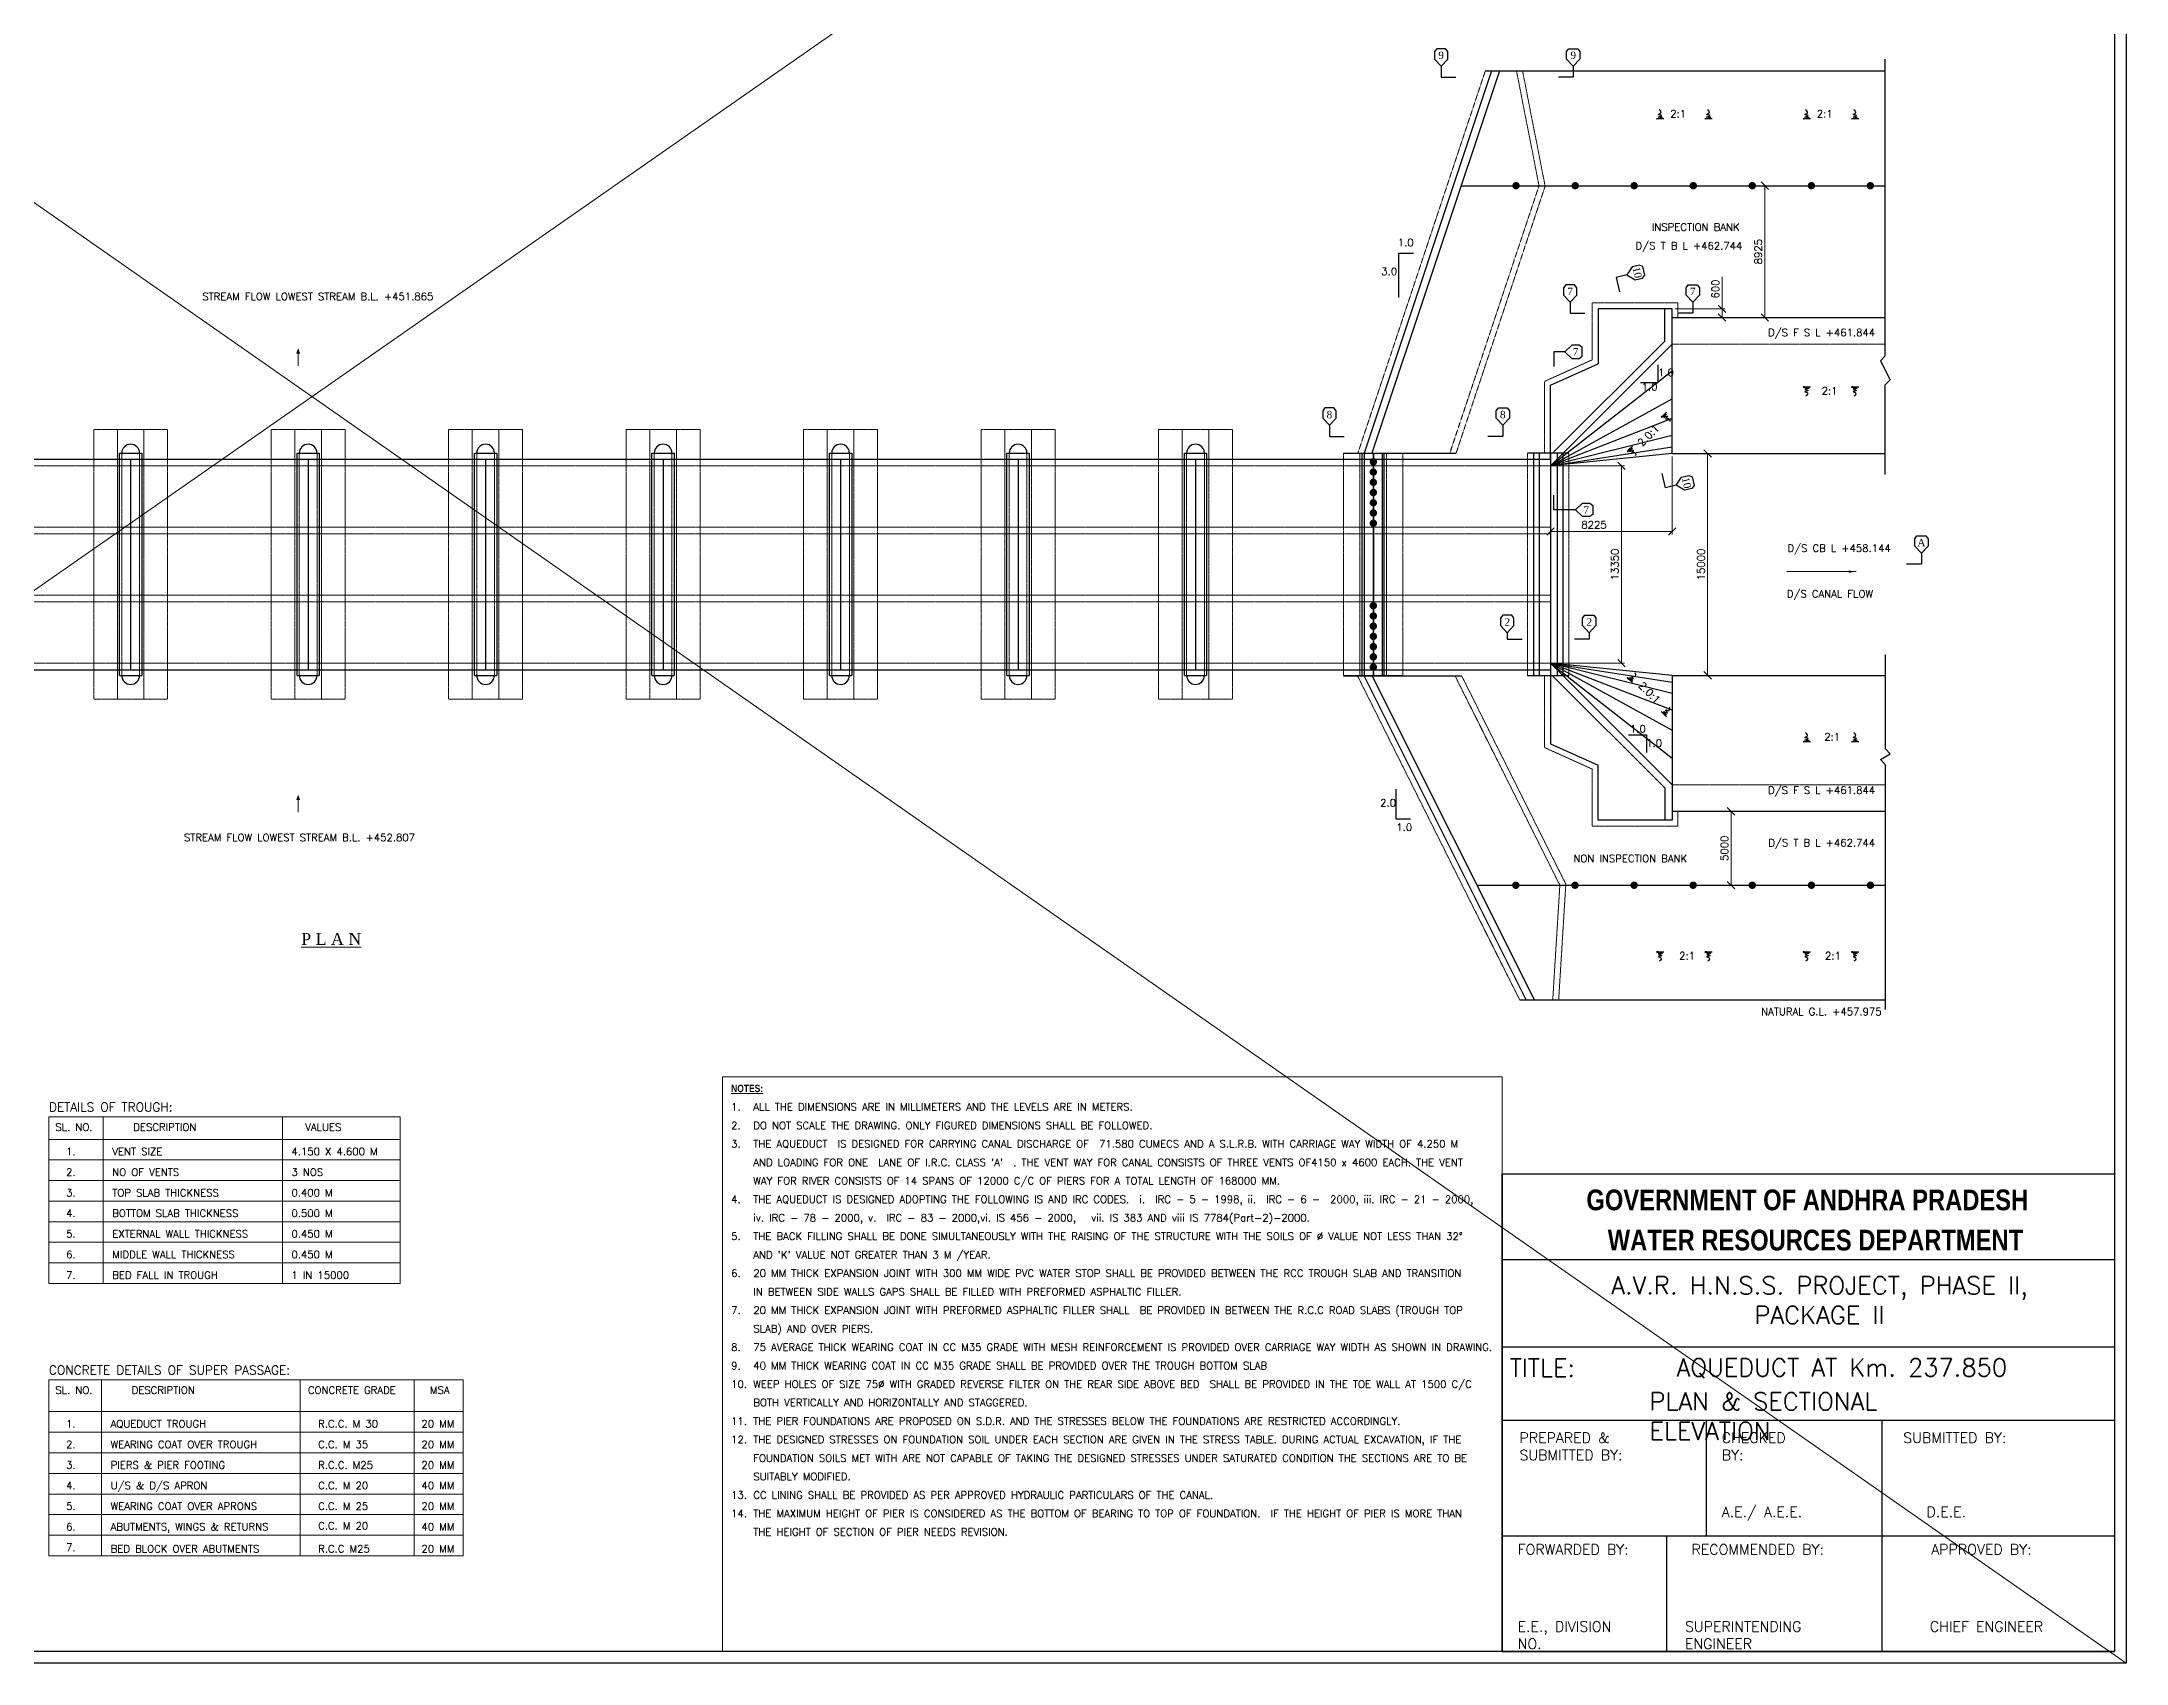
# Model space of a CAD drawing. Header units: millimetres. Extents: x -905235 to 365236, y -24492 to 346419.
# Drawn here: x -800636 to -659690, y 1087 to 110795 of the extents above; entities that cross this region are included whole.
import ezdxf
from ezdxf.enums import TextEntityAlignment as Align

# ---------------------------------------------------------------- set-up
doc = ezdxf.new("R2010")
doc.units = ezdxf.units.MM
doc.header["$LTSCALE"] = 9
doc.linetypes.add('HIDDEN', pattern=[0.375, 0.25, -0.125])
for name, color, linetype, lineweight in [('R_DASHED', 183, 'HIDDEN', 9), ('R_DIMENSION', 8, 'Continuous', 15), ('R_P.C.C', 94, 'Continuous', 15), ('R_TEXT G', 7, 'Continuous', 18), ('R_TEXT S', 6, 'Continuous', 18), ('SEC MARK', 1, 'Continuous', 25)]:
    doc.layers.add(name, color=color, linetype=linetype, lineweight=lineweight)
doc.styles.add('ROMANDS', font='romand.shx')
doc.styles.add('ROMANS', font='romans.shx')
doc.styles.add('TIMES NR', font='times.ttf')
doc.dimstyles.new('DIM-200', dxfattribs={"dimscale": 200, "dimtxt": 2.5, "dimasz": 2.5, "dimexe": 1, "dimexo": 1, "dimgap": 1, "dimtad": 1, "dimdec": 0, "dimzin": 0, "dimdsep": 46, "dimtxsty": 'ROMANS', "dimblk": 'OBLIQUE', "dimcen": 1, "dimclrd": 256, "dimclre": 256, "dimclrt": 7, "dimadec": 0, "dimazin": 0, "dimtfac": 1, "dimtdec": 0, "dimtofl": 0, "dimtmove": 0, "dimatfit": 3, "dimfxl": 1, "dimtolj": 1, "dimtzin": 0, "dimlwd": 9, "dimlwe": 9, "dimarcsym": 0})

# ---------------------------------------------------------------- blocks, each defined once
blk = doc.blocks.new('_Oblique')
at = {"color": 0, "linetype": 'ByBlock', "lineweight": -2}
blk.add_line((-0.5, -0.5), (0.5, 0.5), dxfattribs=at)
blk = doc.blocks.new('*D95')
at = {"layer": 'Defpoints', "color": 0}
for p in [(-690403, 92727), (-690403, 92127), (-687026, 92727)]:
    blk.add_point(p, dxfattribs=at)
at = {"layer": 'R_DIMENSION', "lineweight": 9}
for p, q in [((-687026, 92727), (-687026, 94889)), ((-690203, 92727), (-686826, 92727)), ((-690203, 92127), (-686826, 92127)), ((-687026, 92127), (-687026, 92727))]:
    blk.add_line(p, q, dxfattribs=at)
at = {"layer": 'R_DIMENSION', "lineweight": 9, "xscale": 500, "yscale": 500, "zscale": 500}
for p, rotation in [((-687026, 92727), 90), ((-687026, 92127), 270)]:
    blk.add_blockref('_Oblique', p, dxfattribs=dict(at, rotation=rotation))
at = {"layer": 'R_DIMENSION', "color": 7, "insert": (-687476, 94058), "char_height": 500, "attachment_point": 5, "rotation": 90, "style": 'ROMANS'}
blk.add_mtext('\\A1;600', dxfattribs=at)
blk = doc.blocks.new('*D96')
at = {"layer": 'Defpoints', "color": 0}
for p in [(-684123, 101052), (-683203, 101052), (-683203, 92127)]:
    blk.add_point(p, dxfattribs=at)
at = {"layer": 'R_DIMENSION', "lineweight": 9}
for p, q in [((-683403, 101052), (-684323, 101052)), ((-684123, 92127), (-684123, 101052)), ((-683403, 92127), (-684323, 92127))]:
    blk.add_line(p, q, dxfattribs=at)
at = {"layer": 'R_DIMENSION', "lineweight": 9, "xscale": 500, "yscale": 500, "zscale": 500}
for p, rotation in [((-684123, 101052), 90), ((-684123, 92127), 270)]:
    blk.add_blockref('_Oblique', p, dxfattribs=dict(at, rotation=rotation))
at = {"layer": 'R_DIMENSION', "color": 7, "insert": (-684573, 96589), "char_height": 500, "attachment_point": 5, "rotation": 90, "style": 'ROMANS'}
blk.add_mtext('\\A1;8925', dxfattribs=at)
blk = doc.blocks.new('*D68')
at = {"layer": 'Defpoints', "color": 0}
for p in [(-686606, 58727), (-686606, 53727), (-686416, 53727)]:
    blk.add_point(p, dxfattribs=at)
at = {"layer": 'R_DIMENSION', "lineweight": 9}
for p, q in [((-686416, 58727), (-686416, 53727)), ((-686406, 58727), (-686216, 58727)), ((-686406, 53727), (-686216, 53727))]:
    blk.add_line(p, q, dxfattribs=at)
at = {"layer": 'R_DIMENSION', "lineweight": 9, "xscale": 500, "yscale": 500, "zscale": 500}
for p, rotation in [((-686416, 58727), 90), ((-686416, 53727), 270)]:
    blk.add_blockref('_Oblique', p, dxfattribs=dict(at, rotation=rotation))
at = {"layer": 'R_DIMENSION', "color": 7, "insert": (-686866, 56227), "char_height": 500, "attachment_point": 5, "rotation": 90, "style": 'ROMANS'}
blk.add_mtext('\\A1;5000', dxfattribs=at)
blk = doc.blocks.new('*D97')
at = {"layer": 'Defpoints', "color": 0}
for p in [(-687996, 82927), (-687996, 67927), (-687996, 67927)]:
    blk.add_point(p, dxfattribs=at)
at = {"layer": 'R_DIMENSION', "lineweight": 9}
blk.add_line((-687996, 82927), (-687996, 67927), dxfattribs=at)
at = {"layer": 'R_DIMENSION', "lineweight": 9, "xscale": 500, "yscale": 500, "zscale": 500}
for p, rotation in [((-687996, 82927), 90), ((-687996, 67927), 270)]:
    blk.add_blockref('_Oblique', p, dxfattribs=dict(at, rotation=rotation))
at = {"layer": 'R_DIMENSION', "color": 7, "insert": (-688446, 75427), "char_height": 500, "attachment_point": 5, "rotation": 90, "style": 'ROMANS'}
blk.add_mtext('\\A1;15000', dxfattribs=at)
blk = doc.blocks.new('*D89')
at = {"layer": 'Defpoints', "color": 0}
for p in [(-703973, 82102), (-703973, 68752), (-693818, 68752)]:
    blk.add_point(p, dxfattribs=at)
at = {"layer": 'R_DIMENSION', "lineweight": 9}
for p, q in [((-703773, 82102), (-693618, 82102)), ((-693818, 82102), (-693818, 68752)), ((-703773, 68752), (-693618, 68752))]:
    blk.add_line(p, q, dxfattribs=at)
at = {"layer": 'R_DIMENSION', "lineweight": 9, "xscale": 500, "yscale": 500, "zscale": 500}
for p, rotation in [((-693818, 82102), 90), ((-693818, 68752), 270)]:
    blk.add_blockref('_Oblique', p, dxfattribs=dict(at, rotation=rotation))
at = {"layer": 'R_DIMENSION', "color": 7, "insert": (-694268, 75427), "char_height": 500, "attachment_point": 5, "rotation": 90, "style": 'ROMANS'}
blk.add_mtext('\\A1;13350', dxfattribs=at)
blk = doc.blocks.new('*D87')
at = {"layer": 'Defpoints', "color": 0}
for p in [(-690403, 82927), (-698628, 78747), (-690403, 77658)]:
    blk.add_point(p, dxfattribs=at)
at = {"layer": 'R_DIMENSION', "lineweight": 9}
for p, q in [((-690403, 82727), (-690403, 77458)), ((-698628, 78547), (-698628, 77458)), ((-698628, 77658), (-690403, 77658))]:
    blk.add_line(p, q, dxfattribs=at)
at = {"layer": 'R_DIMENSION', "lineweight": 9, "xscale": 500, "yscale": 500, "zscale": 500, "rotation": 180}
blk.add_blockref('_Oblique', (-698628, 77658), dxfattribs=at)
at = {"layer": 'R_DIMENSION', "lineweight": 9, "xscale": 500, "yscale": 500, "zscale": 500}
blk.add_blockref('_Oblique', (-690403, 77658), dxfattribs=at)
at = {"layer": 'R_DIMENSION', "color": 7, "insert": (-695681, 78108), "char_height": 500, "attachment_point": 5, "style": 'ROMANS'}
blk.add_mtext('\\A1;8225', dxfattribs=at)

msp = doc.modelspace()

# ---------------------------------------------------------------- linework, layer by layer
for p, q in [((-702607.3, 108813.7), (-711228, 82951.6)), ((-702080.2, 108813.7), (-710700.9, 82951.6)), ((-703028.9, 108813.7), (-676003, 108813.7)), ((-676003, 89535), (-676003, 109620.6)), ((-704667.6, 101051.6), (-676003, 101051.6)), ((-690403, 92726.6), (-695403, 92726.6)), ((-695403, 92726.6), (-695403, 89011)), ((-690903, 90533.7), (-690903, 92726.6)), ((-690403, 92126.6), (-690403, 92726.6)), ((-690403, 92126.6), (-676003, 92126.6)), ((-690403, 90326.6), (-690403, 92126.6)), ((-698628, 82101.6), (-690403, 90326.6)), ((-698485.1, 82951.6), (-690903, 90533.7)), ((-690403, 82926.6), (-690403, 90326.6)), ((-698628, 87551.6), (-695403, 89011)), ((-676003, 89535), (-676320.7, 89212.5)), ((-676320.7, 89212.5), (-675659.5, 87922.4)), ((-698628, 82551.6), (-698628, 87551.6)), ((-675659.5, 87922.4), (-676003, 87569.2)), ((-676003, 81516.9), (-676003, 87569.2)), ((-866628, 82551.6), (-698628, 82551.6)), ((-795372, 67912.9), (-795372, 82962.9)), ((-795372, 82962.9), (-793872, 82962.9)), ((-794622, 82551.6), (-794622, 68301.6)), ((-793872, 82962.9), (-793872, 67912.9)), ((-783372, 67912.9), (-783372, 82962.9)), ((-783372, 82962.9), (-781872, 82962.9)), ((-782622, 82551.6), (-782622, 68301.6)), ((-781872, 82962.9), (-781872, 67912.9)), ((-771372, 67912.9), (-771372, 82962.9)), ((-771372, 82962.9), (-769872, 82962.9)), ((-770622, 82551.6), (-770622, 68301.6)), ((-769872, 82962.9), (-769872, 67912.9)), ((-759372, 67912.9), (-759372, 82962.9)), ((-759372, 82962.9), (-757872, 82962.9)), ((-758622, 82551.6), (-758622, 68301.6)), ((-757872, 82962.9), (-757872, 67912.9)), ((-747372, 67912.9), (-747372, 82962.9)), ((-747372, 82962.9), (-745872, 82962.9)), ((-746622, 82551.6), (-746622, 68301.6)), ((-745872, 82962.9), (-745872, 67912.9)), ((-735372, 67912.9), (-735372, 82962.9)), ((-735372, 82962.9), (-733872, 82962.9)), ((-734622, 82551.6), (-734622, 68301.6)), ((-733872, 82962.9), (-733872, 67912.9)), ((-723372, 67912.9), (-723372, 82962.9)), ((-723372, 82962.9), (-721872, 82962.9)), ((-722622, 82551.6), (-722622, 68301.6)), ((-721872, 82962.9), (-721872, 67912.9)), ((-712628, 82951.6), (-705008.8, 82951.6)), ((-711360, 67901.6), (-711360, 82951.6)), ((-711210, 82951.6), (-711210, 67901.6)), ((-710620, 82951.6), (-710620, 67901.6)), ((-710600, 82951.6), (-710600, 67901.6)), ((-710010, 82951.6), (-710010, 67901.6)), ((-709860, 67901.6), (-709860, 82951.6)), ((-697378, 82951.6), (-700178, 82951.6)), ((-699778, 82951.6), (-699778, 67901.6)), ((-699378, 82951.6), (-699378, 67901.6)), ((-698628, 82951.6), (-698628, 67901.6)), ((-690403, 82926.6), (-698628, 82101.6)), ((-698178, 82951.6), (-698178, 67901.6)), ((-697778, 82951.6), (-697778, 67901.6)), ((-690403, 82926.6), (-676003, 82926.6)), ((-676003, 69336.4), (-676003, 62970.1)), ((-866628, 68301.6), (-698628, 68301.6)), ((-795372, 67912.9), (-793872, 67912.9)), ((-783372, 67912.9), (-781872, 67912.9)), ((-771372, 67912.9), (-769872, 67912.9)), ((-759372, 67912.9), (-757872, 67912.9)), ((-747372, 67912.9), (-745872, 67912.9)), ((-735372, 67912.9), (-733872, 67912.9)), ((-723372, 67912.9), (-721872, 67912.9)), ((-712628, 67901.6), (-704631.6, 67901.6)), ((-708610, 67901.6), (-712610, 67901.6)), ((-700259.5, 45964.6), (-711228, 67901.6)), ((-699700.4, 45964.6), (-710669, 67901.6)), ((-697378, 67901.6), (-700178, 67901.6)), ((-690403, 67926.6), (-698628, 68751.6)), ((-698628, 68751.6), (-690403, 60526.6)), ((-698628, 68301.6), (-698628, 63301.6)), ((-698485.1, 67901.6), (-690903, 60319.5)), ((-690403, 67926.6), (-676003, 67926.6)), ((-690403, 67926.6), (-690403, 60526.6)), ((-698628, 63301.6), (-695403, 61842.3)), ((-676320.7, 62223.8), (-675659.5, 62616.9)), ((-676003, 61901.2), (-676320.7, 62223.8)), ((-675659.5, 62616.9), (-676003, 62970.1)), ((-695403, 58126.6), (-695403, 61842.3)), ((-676003, 61901.2), (-676003, 45320)), ((-690903, 60319.5), (-690903, 58126.6)), ((-690403, 60526.6), (-690403, 58726.6)), ((-690403, 58126.6), (-695403, 58126.6)), ((-690403, 58726.6), (-676003, 58726.6)), ((-690403, 58726.6), (-690403, 58126.6)), ((-703581.5, 53726.6), (-676003, 53726.6)), ((-700706.7, 45964.6), (-676003, 45964.6))]:
    msp.add_line(p, q)
at = {"color": 253}
for p, q in [((-698628, 82101.6), (-690403, 88533)), ((-698628, 82101.6), (-690403, 86626.6)), ((-690403, 85291.8), (-698628, 82101.6)), ((-690403, 84151), (-698628, 82101.6)), ((-698628, 82101.6), (-690403, 83390.5)), ((-698628, 68751.6), (-690403, 62320.3)), ((-698628, 68751.6), (-690403, 64226.6)), ((-698628, 68751.6), (-690403, 67462.8)), ((-690403, 66702.3), (-698628, 68751.6)), ((-690403, 65561.5), (-698628, 68751.6))]:
    msp.add_line(p, q, dxfattribs=at)
at = {"linetype": 'ByBlock'}
for p, q in [((-701895.7, 34209), (-660490.3, 34209)), ((-701895.7, 28417.9), (-660490.3, 28417.9)), ((-701895.7, 22498.4), (-660490.3, 22498.4)), ((-701895.7, 17543.4), (-660490.3, 17543.4)), ((-688093.6, 17543.4), (-688093.6, 9708.1)), ((-676209.4, 17543.4), (-676209.4, 9708.1)), ((-701895.7, 9708.1), (-660490.3, 9708.1)), ((-690774.5, 9708.1), (-690774.5, 1887.4)), ((-676209.4, 9708.1), (-676209.4, 1887.4))]:
    msp.add_line(p, q, dxfattribs=at)
at = {"color": 0}
for p, q in [((-701895.7, 34209), (-701895.7, 1887.4)), ((-660490.3, 34209), (-660490.3, 1887.4)), ((-701895.7, 1887.4), (-660490.3, 1887.4))]:
    msp.add_line(p, q, dxfattribs=at)
for points in [[(-905234.8, 172599.7), (-659690.3, 172599.7), (-659690.3, 1087.4), (-905234.8, 1087.4)], [(-904434.8, 171799.7), (-660490.3, 171799.7), (-660490.3, 1887.4), (-904434.8, 1887.4)]]:
    msp.add_lwpolyline(points, close=True)
at = {"const_width": 250}
for points in [[(-701076.5, 101051.6, 1), (-700826.5, 101051.6, 1)], [(-697076.5, 101051.6, 1), (-696826.5, 101051.6, 1)], [(-693090.6, 101051.6, 1), (-692840.6, 101051.6, 1)], [(-689090.6, 101051.6, 1), (-688840.6, 101051.6, 1)], [(-685104.7, 101051.6, 1), (-684854.7, 101051.6, 1)], [(-681104.7, 101051.6, 1), (-680854.7, 101051.6, 1)], [(-677118.7, 101051.6, 1), (-676868.7, 101051.6, 1)], [(-710600, 82493.4, -1), (-710600, 82243.4, -1)], [(-710600, 81801.6, -1), (-710600, 81551.6, -1)], [(-710600, 81109.8, -1), (-710600, 80859.8, -1)], [(-710600, 80418.1, -1), (-710600, 80168.1, -1)], [(-710600, 79726.3, -1), (-710600, 79476.3, -1)], [(-710600, 79034.5, -1), (-710600, 78784.5, -1)], [(-710600, 78342.7, -1), (-710600, 78092.7, -1)], [(-710600, 72510.5, 1), (-710600, 72760.5, 1)], [(-710600, 71818.7, 1), (-710600, 72068.7, 1)], [(-710600, 71127, 1), (-710600, 71377, 1)], [(-710600, 70435.2, 1), (-710600, 70685.2, 1)], [(-710600, 69743.4, 1), (-710600, 69993.4, 1)], [(-710600, 69051.6, 1), (-710600, 69301.6, 1)], [(-710600, 68359.9, 1), (-710600, 68609.9, 1)], [(-701090.6, 53726.6, -1), (-700840.6, 53726.6, -1)], [(-697090.6, 53726.6, -1), (-696840.6, 53726.6, -1)], [(-693090.6, 53726.6, -1), (-692840.6, 53726.6, -1)], [(-689104.7, 53726.6, -1), (-688854.7, 53726.6, -1)], [(-685104.7, 53726.6, -1), (-684854.7, 53726.6, -1)], [(-681104.7, 53726.6, -1), (-680854.7, 53726.6, -1)], [(-677118.7, 53726.6, -1), (-676868.7, 53726.6, -1)]]:
    msp.add_lwpolyline(points, format="xyb", close=True, dxfattribs=at)
for points in [[(-708882.5, 93486.9), (-708882.5, 96486.9), (-707882.5, 96486.9)], [(-692545, 87742.2), (-691344.1, 87742.2), (-691344.1, 88943)], [(-693338.5, 63904.6), (-692137.6, 63904.6), (-692137.6, 62703.7)], [(-709080.3, 60224.9), (-709080.3, 58224.9), (-708080.3, 58224.9)]]:
    msp.add_lwpolyline(points)
at = {"const_width": 50}
for points in [[(-783297.2, 89698.6), (-783297.2, 88858.1)], [(-783297.2, 59492.2), (-783297.2, 58651.8)]]:
    msp.add_lwpolyline(points, dxfattribs=at)
at = {"color": 0}
msp.add_lwpolyline([(-701895.7, 34209), (-660490.3, 34209), (-660490.3, 1887.4), (-701895.7, 1887.4)], close=True, dxfattribs=at)
for centre, start, end in [((-794622, 82962.9), 0, 180), ((-782622, 82962.9), 0, 180), ((-770622, 82962.9), 0, 180), ((-758622, 82962.9), 0, 180), ((-746622, 82962.9), 0, 180), ((-734622, 82962.9), 0, 180), ((-722622, 82962.9), 0, 180), ((-794622, 67912.9), 180, 0), ((-782622, 67912.9), 180, 0), ((-770622, 67912.9), 180, 0), ((-758622, 67912.9), 180, 0), ((-746622, 67912.9), 180, 0), ((-734622, 67912.9), 180, 0), ((-722622, 67912.9), 180, 0)]:
    msp.add_arc(centre, 600, start, end)
for points, end_tangent in [([(-690951.9, 105579.8), (-691438.5, 105579.8), (-691045.5, 105664), (-691335.5, 105692.1), (-691101.6, 105804.3), (-691326.2, 105869.8), (-691157.7, 105972.7), (-691185.8, 106122.3), (-691279.4, 106178.5)], (0.97947264, 0.20157714)), ([(-687687.4, 105579.8), (-688174, 105579.8), (-687781, 105664), (-688071.1, 105692.1), (-687837.2, 105804.3), (-688061.7, 105869.8), (-687893.3, 105972.7), (-687921.4, 106122.3), (-688015, 106178.5)], (0.97947264, 0.20157714)), ([(-681047.6, 105579.8), (-681534.2, 105579.8), (-681141.2, 105664), (-681431.3, 105692.1), (-681197.4, 105804.3), (-681422, 105869.8), (-681253.5, 105972.7), (-681281.6, 106122.3), (-681375.2, 106178.5)], (0.97947264, 0.20157714)), ([(-677783.2, 105579.8), (-678269.8, 105579.8), (-677876.8, 105664), (-678166.9, 105692.1), (-677932.9, 105804.3), (-678157.5, 105869.8), (-677989.1, 105972.7), (-678017.2, 106122.3), (-678110.7, 106178.5)], (0.97947264, 0.20157714)), ([(-681047.6, 87421), (-681534.2, 87421), (-681141.2, 87336.8), (-681431.3, 87308.7), (-681197.4, 87196.5), (-681422, 87131), (-681253.5, 87028.1), (-681281.6, 86878.4), (-681375.2, 86822.3)], (0.97947264, -0.20157714)), ([(-677783.2, 87421), (-678269.8, 87421), (-677876.8, 87336.8), (-678166.9, 87308.7), (-677932.9, 87196.5), (-678157.5, 87131), (-677989.1, 87028.1), (-678017.2, 86878.4), (-678110.7, 86822.3)], (0.97947264, -0.20157714)), ([(-690769.8, 85729.5), (-691113.9, 85385.4), (-690776.5, 85603.8), (-690961.8, 85378.8), (-690717, 85464.8), (-690829.5, 85259.7), (-690637.6, 85306.1), (-690551.6, 85180.4), (-690578.1, 85074.5)], (0.83512831, 0.55005519)), ([(-693078.2, 83421.1), (-693422.2, 83077.1), (-693084.8, 83295.4), (-693270.1, 83070.5), (-693025.3, 83156.5), (-693137.8, 82951.4), (-692945.9, 82997.8), (-692859.9, 82872.1), (-692886.4, 82766.2)], (0.83512831, 0.55005519)), ([(-693078.2, 67432.1), (-693422.2, 67776.2), (-693084.8, 67557.8), (-693270.1, 67782.8), (-693025.3, 67696.7), (-693137.8, 67901.8), (-692945.9, 67855.5), (-692859.9, 67981.2), (-692886.4, 68087)], (0.83512831, -0.55005519)), ([(-690769.8, 65123.8), (-691113.9, 65467.9), (-690776.5, 65249.5), (-690961.8, 65474.5), (-690717, 65388.4), (-690829.5, 65593.5), (-690637.6, 65547.2), (-690551.6, 65672.9), (-690578.1, 65778.7)], (0.83512831, -0.55005519)), ([(-681047.6, 63432.3), (-681534.2, 63432.3), (-681141.2, 63516.5), (-681431.3, 63544.5), (-681197.4, 63656.8), (-681422, 63722.3), (-681253.5, 63825.2), (-681281.6, 63974.8), (-681375.2, 64031)], (0.97947264, 0.20157714)), ([(-677783.2, 63432.3), (-678269.8, 63432.3), (-677876.8, 63516.5), (-678166.9, 63544.5), (-677932.9, 63656.8), (-678157.5, 63722.3), (-677989.1, 63825.2), (-678017.2, 63974.8), (-678110.7, 64031)], (0.97947264, 0.20157714)), ([(-690952.1, 49198.4), (-691438.7, 49198.4), (-691045.7, 49114.3), (-691335.8, 49086.2), (-691101.8, 48973.9), (-691326.4, 48908.5), (-691158, 48805.6), (-691186, 48655.9), (-691279.6, 48599.8)], (0.97947264, -0.20157714)), ([(-687687.7, 49198.4), (-688174.3, 49198.4), (-687781.2, 49114.3), (-688071.3, 49086.2), (-687837.4, 48973.9), (-688062, 48908.5), (-687893.5, 48805.6), (-687921.6, 48655.9), (-688015.2, 48599.8)], (0.97947264, -0.20157714)), ([(-681047.6, 49198.4), (-681534.2, 49198.4), (-681141.2, 49114.3), (-681431.3, 49086.2), (-681197.4, 48973.9), (-681422, 48908.5), (-681253.5, 48805.6), (-681281.6, 48655.9), (-681375.2, 48599.8)], (0.97947264, -0.20157714)), ([(-677783.2, 49198.4), (-678269.8, 49198.4), (-677876.8, 49114.3), (-678166.9, 49086.2), (-677932.9, 48973.9), (-678157.5, 48908.5), (-677989.1, 48805.6), (-678017.2, 48655.9), (-678110.7, 48599.8)], (0.97947264, -0.20157714))]:
    msp.add_spline(points, degree=3, dxfattribs=dict(end_tangent=end_tangent))
for points in [[(-783430.5, 89698.6), (-783297.2, 90058.6), (-783163.8, 89698.6)], [(-783430.5, 59492.2), (-783297.2, 59852.2), (-783163.8, 59492.2)]]:
    msp.add_solid(points)
at = {"layer": 'R_DASHED'}
for p, q in [((-703028.9, 108813.7), (-711649.6, 82951.6)), ((-699397.1, 101051.6), (-700920.7, 108813.7)), ((-698984.3, 101025.2), (-700513.1, 108813.7)), ((-699397.1, 101051.6), (-705430.5, 82951.6)), ((-698984.3, 101025.2), (-705008.8, 82951.6)), ((-690003, 93126.6), (-695803, 93126.6)), ((-695803, 93126.6), (-695803, 89269)), ((-690003, 92126.6), (-690003, 93126.6)), ((-690403, 90326.6), (-676003, 90326.6)), ((-699028, 87809.7), (-695803, 89269)), ((-699028, 82951.6), (-699028, 87809.7)), ((-797122, 66312.9), (-797122, 84562.9)), ((-792122, 84562.9), (-797122, 84562.9)), ((-795522, 66312.9), (-795522, 84562.9)), ((-793722, 84562.9), (-793722, 66312.9)), ((-792122, 66312.9), (-792122, 84562.9)), ((-785122, 66312.9), (-785122, 84562.9)), ((-780122, 84562.9), (-785122, 84562.9)), ((-783522, 66312.9), (-783522, 84562.9)), ((-781722, 84562.9), (-781722, 66312.9)), ((-780122, 66312.9), (-780122, 84562.9)), ((-773122, 66312.9), (-773122, 84562.9)), ((-768122, 84562.9), (-773122, 84562.9)), ((-771522, 66312.9), (-771522, 84562.9)), ((-769722, 84562.9), (-769722, 66312.9)), ((-768122, 66312.9), (-768122, 84562.9)), ((-761122, 66312.9), (-761122, 84562.9)), ((-756122, 84562.9), (-761122, 84562.9)), ((-759522, 66312.9), (-759522, 84562.9)), ((-757722, 84562.9), (-757722, 66312.9)), ((-756122, 66312.9), (-756122, 84562.9)), ((-749122, 66312.9), (-749122, 84562.9)), ((-744122, 84562.9), (-749122, 84562.9)), ((-747522, 66312.9), (-747522, 84562.9)), ((-745722, 84562.9), (-745722, 66312.9)), ((-744122, 66312.9), (-744122, 84562.9)), ((-737122, 66312.9), (-737122, 84562.9)), ((-732122, 84562.9), (-737122, 84562.9)), ((-735522, 66312.9), (-735522, 84562.9)), ((-733722, 84562.9), (-733722, 66312.9)), ((-732122, 66312.9), (-732122, 84562.9)), ((-725122, 66312.9), (-725122, 84562.9)), ((-720122, 84562.9), (-725122, 84562.9)), ((-723522, 66312.9), (-723522, 84562.9)), ((-721722, 84562.9), (-721722, 66312.9)), ((-720122, 66312.9), (-720122, 84562.9)), ((-866628, 82101.6), (-698628, 82101.6)), ((-795222, 67912.9), (-795222, 82962.9)), ((-794022, 82962.9), (-794022, 67912.9)), ((-783222, 67912.9), (-783222, 82962.9)), ((-782022, 82962.9), (-782022, 67912.9)), ((-771222, 67912.9), (-771222, 82962.9)), ((-770022, 82962.9), (-770022, 67912.9)), ((-759222, 67912.9), (-759222, 82962.9)), ((-758022, 82962.9), (-758022, 67912.9)), ((-747222, 67912.9), (-747222, 82962.9)), ((-746022, 82962.9), (-746022, 67912.9)), ((-735222, 67912.9), (-735222, 82962.9)), ((-734022, 82962.9), (-734022, 67912.9)), ((-723222, 67912.9), (-723222, 82962.9)), ((-722022, 82962.9), (-722022, 67912.9)), ((-712610, 67901.6), (-712610, 82951.6)), ((-711510, 82951.6), (-711510, 67901.6)), ((-709710, 82951.6), (-709710, 67901.6)), ((-708610, 67901.6), (-708610, 82951.6)), ((-700178, 82951.6), (-700178, 67901.6)), ((-697378, 82951.6), (-697378, 67901.6)), ((-866628, 77951.6), (-698628, 77951.6)), ((-866628, 77501.6), (-698628, 77501.6)), ((-866628, 73351.6), (-698628, 73351.6)), ((-866628, 72901.6), (-698628, 72901.6)), ((-866628, 68751.6), (-698628, 68751.6)), ((-700706.7, 45964.6), (-711675.2, 67901.6)), ((-697991.3, 53726.6), (-705078.8, 67901.6)), ((-697585.4, 53809.3), (-704631.6, 67901.6)), ((-699028, 67901.6), (-699028, 63043.6)), ((-792122, 66312.9), (-797122, 66312.9)), ((-780122, 66312.9), (-785122, 66312.9)), ((-768122, 66312.9), (-773122, 66312.9)), ((-756122, 66312.9), (-761122, 66312.9)), ((-744122, 66312.9), (-749122, 66312.9)), ((-732122, 66312.9), (-737122, 66312.9)), ((-720122, 66312.9), (-725122, 66312.9)), ((-699028, 63043.6), (-695803, 61584.2)), ((-695803, 57726.6), (-695803, 61584.2)), ((-690403, 60526.6), (-676003, 60526.6)), ((-690003, 58726.6), (-690003, 57726.6)), ((-690003, 57726.6), (-695803, 57726.6)), ((-698470.6, 45964.6), (-697991.3, 53726.6)), ((-698071.4, 45939.9), (-697585.4, 53809.3))]:
    msp.add_line(p, q, dxfattribs=at)
at = {"layer": 'R_P.C.C'}
for p, q in [((-800145.1, 38055.5), (-776408.5, 38055.5)), ((-800145.1, 38055.5), (-800145.1, 26785.8)), ((-796480.4, 38055.5), (-796480.4, 26785.8)), ((-784350.2, 38055.5), (-784350.2, 26785.8)), ((-776408.5, 38055.5), (-776408.5, 26785.8)), ((-800145.1, 36535), (-776408.5, 36535)), ((-800145.1, 35142.3), (-776408.5, 35142.3)), ((-800145.1, 33749.5), (-776408.5, 33749.5)), ((-800145.1, 32356.8), (-776408.5, 32356.8)), ((-800145.1, 30964), (-776408.5, 30964)), ((-800145.1, 29571.3), (-776408.5, 29571.3)), ((-800145.1, 28178.5), (-776408.5, 28178.5)), ((-800145.1, 26785.8), (-776408.5, 26785.8)), ((-800145.1, 20264.3), (-772150.2, 20264.3)), ((-800145.1, 20264.3), (-800145.1, 8364)), ((-796590.1, 20264.3), (-796590.1, 8364)), ((-783162.1, 20264.3), (-783162.1, 8364)), ((-775449.9, 20264.3), (-775449.9, 8364)), ((-775449.9, 20264.3), (-775449.9, 8364)), ((-772150.2, 20264.3), (-772150.2, 8364)), ((-800145.1, 18113.3), (-772150.2, 18113.3)), ((-800145.1, 16720.5), (-772150.2, 16720.5)), ((-800145.1, 15327.8), (-772150.2, 15327.8)), ((-800145.1, 13935), (-772150.2, 13935)), ((-800145.1, 12542.3), (-772150.2, 12542.3)), ((-800145.1, 11149.5), (-772150.2, 11149.5)), ((-800145.1, 9756.8), (-772150.2, 9756.8)), ((-800145.1, 8364), (-772150.2, 8364))]:
    msp.add_line(p, q, dxfattribs=at)
msp.add_lwpolyline([(-701895.7, 1887.4), (-754610.3, 1887.4), (-754610.3, 40772.9), (-701895.7, 40772.9)], close=True, dxfattribs=at)
at = {"layer": 'R_TEXT G'}
for p, q in [((-659690.3, 1087.4), (-905234.8, 172599.7)), ((-905234.8, 1087.4), (-660490.3, 171799.7))]:
    msp.add_line(p, q, dxfattribs=at)
at = {"layer": 'SEC MARK'}
for points in [[(-706016.7, 109144.6), (-705566.7, 109619.6), (-705566.7, 110119.6), (-705716.7, 110319.6), (-706316.7, 110319.6), (-706466.7, 110119.6), (-706466.7, 109619.6), (-706016.7, 109144.6), (-706016.7, 108394.6), (-705016.7, 108394.6)], [(-697084, 109144.6), (-697534, 109619.6), (-697534, 110119.6), (-697384, 110319.6), (-696784, 110319.6), (-696634, 110119.6), (-696634, 109619.6), (-697084, 109144.6), (-697084, 108394.6), (-698084, 108394.6)], [(-693455.5, 95018.8), (-692890.5, 94688.9), (-692403.6, 94802.8), (-692243.1, 94994.5), (-692379.9, 95578.7), (-692608.8, 95679.2), (-693095.6, 95565.2), (-693455.5, 95018.8), (-694185.8, 94847.8), (-693957.9, 93874.1)], [(-697294.3, 93176.6), (-696844.3, 93651.6), (-696844.3, 94151.6), (-696994.3, 94351.6), (-697594.3, 94351.6), (-697744.3, 94151.6), (-697744.3, 93651.6), (-697294.3, 93176.6), (-697294.3, 92426.6), (-696294.3, 92426.6)], [(-689003, 93176.6), (-689453, 93651.6), (-689453, 94151.6), (-689303, 94351.6), (-688703, 94351.6), (-688553, 94151.6), (-688553, 93651.6), (-689003, 93176.6), (-689003, 92426.6), (-690003, 92426.6)], [(-697650.8, 89814.5), (-697175.8, 89364.5), (-696675.8, 89364.5), (-696475.8, 89514.5), (-696475.8, 90114.5), (-696675.8, 90264.5), (-697175.8, 90264.5), (-697650.8, 89814.5), (-698400.8, 89814.5), (-698400.8, 88814.5)], [(-713570.1, 84841.5), (-713120.1, 85316.5), (-713120.1, 85816.5), (-713270.1, 86016.5), (-713870.1, 86016.5), (-714020.1, 85816.5), (-714020.1, 85316.5), (-713570.1, 84841.5), (-713570.1, 84091.5), (-712570.1, 84091.5)], [(-701848.5, 84841.5), (-702298.5, 85316.5), (-702298.5, 85816.5), (-702148.5, 86016.5), (-701548.5, 86016.5), (-701398.5, 85816.5), (-701398.5, 85316.5), (-701848.5, 84841.5), (-701848.5, 84091.5), (-702848.5, 84091.5)], [(-690123.2, 80784.5), (-689763.3, 81330.9), (-689276.5, 81444.9), (-689047.5, 81344.4), (-688910.8, 80760.2), (-689071.3, 80568.6), (-689558.2, 80454.6), (-690123.2, 80784.5), (-690853.5, 80613.5), (-691081.4, 81587.2)], [(-696936.2, 79117.9), (-696461.2, 79567.9), (-695961.2, 79567.9), (-695761.2, 79417.9), (-695761.2, 78817.9), (-695961.2, 78667.9), (-696461.2, 78667.9), (-696936.2, 79117.9), (-698400.8, 79117.9), (-698400.8, 80117.9)], [(-673546.2, 76187.9), (-673996.2, 76662.9), (-673996.2, 77162.9), (-673846.2, 77362.9), (-673246.2, 77362.9), (-673096.2, 77162.9), (-673096.2, 76662.9), (-673546.2, 76187.9), (-673546.2, 75437.9), (-674546.2, 75437.9)], [(-701544.9, 70811.9), (-701094.9, 71286.9), (-701094.9, 71786.9), (-701244.9, 71986.9), (-701844.9, 71986.9), (-701994.9, 71786.9), (-701994.9, 71286.9), (-701544.9, 70811.9), (-701544.9, 70376.8), (-700544.9, 70376.8)], [(-696003.4, 70811.9), (-696453.4, 71286.9), (-696453.4, 71786.9), (-696303.4, 71986.9), (-695703.4, 71986.9), (-695553.4, 71786.9), (-695553.4, 71286.9), (-696003.4, 70811.9), (-696003.4, 70376.8), (-697003.4, 70376.8)]]:
    msp.add_lwpolyline(points, dxfattribs=at)

# ---------------------------------------------------------------- texts
at = {"layer": 'R_TEXT G'}
for s, height, style, p in [('2:1', 500, 'ROMANS', (-690524, 105668.1)), ('2:1', 500, 'ROMANS', (-680619.8, 105668.1)), ('1.0', 500, 'ROMANS', (-708944.7, 96957.1)), ('D/S T B L +462.744', 500, 'ROMANS', (-692870.8, 96735.7)), ('INSPECTION BANK', 500, 'ROMANS', (-691769.4, 98004)), ('3.0', 500, 'ROMANS', (-710064.7, 95005.8)), ('STREAM FLOW LOWEST STREAM B.L. +451.865', 500, 'ROMANS', (-789777.5, 93306.5)), ('D/S F S L +461.844', 500, 'ROMANS', (-683914.1, 90865.5)), ('1.0', 500, 'ROMANS', (-692454.2, 87197.2)), ('1.0', 500, 'ROMANS', (-691357, 88164.4)), ('2:1', 500, 'ROMANS', (-680289.6, 86932.7)), ('D/S CB L +458.144', 500, 'ROMANS', (-682602.6, 76278)), ('D/S CANAL FLOW', 500, 'ROMANS', (-682645.4, 73191.1)), ('1.0', 500, 'ROMANS', (-693247.7, 64049.6)), ('1.0', 500, 'ROMANS', (-692150.5, 63082.3)), ('2:1', 500, 'ROMANS', (-680110.1, 63520.6)), ('2.0', 500, 'ROMANS', (-710135.9, 59056.6)), ('D/S F S L +461.844', 500, 'ROMANS', (-683914.1, 59900.7)), ('1.0', 500, 'ROMANS', (-709046.7, 57396.3)), ('D/S T B L +462.744', 500, 'ROMANS', (-683895, 56348.7)), ('NON INSPECTION BANK', 500, 'ROMANS', (-697072.2, 55281.2)), ('%%UP L A N', 800, 'TIMES NR', (-783090.7, 49694.7)), ('2:1', 500, 'ROMANS', (-689926, 48710.2)), ('2:1', 500, 'ROMANS', (-680060.5, 48710.2)), ('NATURAL G.L. +457.975', 500, 'ROMANS', (-684378.3, 44924.7)), ('DETAILS OF TROUGH:', 600, 'ROMANDS', (-800145.1, 38419.1)), ('4.150 X 4.600 M', 500, 'ROMANS', (-783751.5, 35461)), ('3 NOS', 500, 'ROMANS', (-783751.5, 34068.2)), ('0.400 M', 500, 'ROMANS', (-783751.5, 32675.5)), ('0.500 M', 500, 'ROMANS', (-783751.5, 31282.7)), ('0.450 M', 500, 'ROMANS', (-783751.5, 29890)), ('0.450 M', 500, 'ROMANS', (-783751.5, 28497.2)), ('1 IN 15000', 500, 'ROMANS', (-783751.5, 27104.5)), ('CONCRETE DETAILS OF SUPER PASSAGE:', 600, 'ROMANDS', (-800145.1, 20628)), ('R.C.C. M 30', 500, 'ROMANS', (-781944, 17039.2)), ('20 MM', 500, 'ROMANS', (-774962.8, 17039.2)), ('C.C. M 35', 500, 'ROMANS', (-781944, 15646.5)), ('20 MM', 500, 'ROMANS', (-774962.8, 15646.5)), ('R.C.C. M25', 500, 'ROMANS', (-781944, 14253.7)), ('20 MM', 500, 'ROMANS', (-774962.8, 14253.7)), ('C.C. M 20', 500, 'ROMANS', (-781944, 12861)), ('40 MM', 500, 'ROMANS', (-774962.8, 12861)), ('C.C. M 25', 500, 'ROMANS', (-781944, 11468.2)), ('20 MM', 500, 'ROMANS', (-774962.8, 11468.2)), ('C.C. M 20', 500, 'ROMANS', (-781944, 10139.3)), ('40 MM', 500, 'ROMANS', (-774962.8, 10075.5)), ('R.C.C M25', 500, 'ROMANS', (-781944, 8583.1)), ('20 MM', 500, 'ROMANS', (-774962.8, 8583.1))]:
    msp.add_text(s, height=height, dxfattribs=dict(at, style=style)).set_placement(p)
at = {"layer": 'R_TEXT G', "style": 'ROMANS'}
for rotation, p in [(45, (-692430.3, 83378.4)), (315, (-692713.2, 67192))]:
    msp.add_text('2.0:1', height=500, rotation=rotation, dxfattribs=at).set_placement(p)
msp.add_text('STREAM FLOW LOWEST STREAM B.L. +452.807', height=500, dxfattribs=at).set_placement((-783204, 56706.1), align=Align.CENTER)
at = {"layer": 'R_TEXT G', "insert": (-754022.2, 40229.2), "char_height": 500, "width": 50085.909, "attachment_point": 1, "line_spacing_factor": 1.5, "style": 'ROMANS'}
msp.add_mtext("\\pi-1500,l1500,t1500;{\\fArial Narrow|b1|i0|c0|p34;\\LNOTES:\\P}1.^IALL THE DIMENSIONS ARE IN MILLIMETERS AND THE LEVELS ARE IN METERS.\\P2.^IDO NOT SCALE THE DRAWING. ONLY FIGURED DIMENSIONS SHALL BE FOLLOWED.\\P3.^ITHE AQUEDUCT  IS DESIGNED FOR CARRYING CANAL DISCHARGE OF  71.580 CUMECS AND A S.L.R.B. WITH CARRIAGE WAY WIDTH OF 4.250 M AND LOADING FOR ONE  LANE OF I.R.C. CLASS 'A'  . THE VENT WAY FOR CANAL CONSISTS OF THREE VENTS OF4150 x 4600 EACH. THE VENT WAY FOR RIVER CONSISTS OF 14 SPANS OF 12000 C/C OF PIERS FOR A TOTAL LENGTH OF 168000 MM. \\P4.^ITHE AQUEDUCT IS DESIGNED ADOPTING THE FOLLOWING IS AND IRC CODES.  i.  IRC - 5 - 1998, ii.  IRC - 6 -  2000, iii. IRC - 21 - 2000, iv. IRC - 78 - 2000, v.  IRC - 83 - 2000,vi. IS 456 - 2000,   vii. IS 383 AND viii IS 7784(Part-2)-2000.\\P5.^ITHE BACK FILLING SHALL BE DONE SIMULTANEOUSLY WITH THE RAISING OF THE STRUCTURE WITH THE SOILS OF ∅ VALUE NOT LESS THAN 32° AND 'K' VALUE NOT GREATER THAN 3 M /YEAR. \\P6.^I20 MM THICK EXPANSION JOINT WITH 300 MM WIDE PVC WATER STOP SHALL BE PROVIDED BETWEEN THE RCC TROUGH SLAB AND TRANSITION IN BETWEEN SIDE WALLS GAPS SHALL BE FILLED WITH PREFORMED ASPHALTIC FILLER.\\P7.^I20 MM THICK EXPANSION JOINT WITH PREFORMED ASPHALTIC FILLER SHALL  BE PROVIDED IN BETWEEN THE R.C.C ROAD SLABS (TROUGH TOP SLAB) AND OVER PIERS.\\P8.^I75 AVERAGE THICK WEARING COAT IN CC M35 GRADE WITH MESH REINFORCEMENT IS PROVIDED OVER CARRIAGE WAY WIDTH AS SHOWN IN DRAWING.\\P9.^I40 MM THICK WEARING COAT IN CC M35 GRADE SHALL BE PROVIDED OVER THE TROUGH BOTTOM SLAB\\P10.^IWEEP HOLES OF SIZE 75∅ WITH GRADED REVERSE FILTER ON THE REAR SIDE ABOVE BED  SHALL BE PROVIDED IN THE TOE WALL AT 1500 C/C BOTH VERTICALLY AND HORIZONTALLY AND STAGGERED.\\P11.^ITHE PIER FOUNDATIONS ARE PROPOSED ON S.D.R. AND THE STRESSES BELOW THE FOUNDATIONS ARE RESTRICTED ACCORDINGLY.\\P12.^ITHE DESIGNED STRESSES ON FOUNDATION SOIL UNDER EACH SECTION ARE GIVEN IN THE STRESS TABLE. DURING ACTUAL EXCAVATION, IF THE FOUNDATION SOILS MET WITH ARE NOT CAPABLE OF TAKING THE DESIGNED STRESSES UNDER SATURATED CONDITION THE SECTIONS ARE TO BE SUITABLY MODIFIED.\\P13.^ICC LINING SHALL BE PROVIDED AS PER APPROVED HYDRAULIC PARTICULARS OF THE CANAL.\\P14.^ITHE MAXIMUM HEIGHT OF PIER IS CONSIDERED AS THE BOTTOM OF BEARING TO TOP OF FOUNDATION.  IF THE HEIGHT OF PIER IS MORE THAN THE HEIGHT OF SECTION OF PIER NEEDS REVISION.  ", dxfattribs=at)
at = {"layer": 'R_TEXT G', "char_height": 500, "attachment_point": 1, "style": 'ROMANS'}
for s, insert, width in [('SL. NO.', (-799711.2, 37614.3), 4610.896), ('DESCRIPTION', (-794443.8, 37614.3), 4224.432), ('VALUES', (-782822.2, 37614.3), 3030.922), ('1.', (-798986.9, 35961.1), 751.499), ('VENT SIZE', (-795863.3, 35961.1), 10892.695), ('2.', (-798986.9, 34568.4), 751.499), ('NO OF VENTS', (-795863.3, 34568.4), 10892.695), ('3.', (-798986.9, 33175.6), 751.499), ('TOP SLAB THICKNESS', (-795863.3, 33175.6), 10892.695), ('4.', (-798986.9, 31782.9), 751.499), ('BOTTOM SLAB THICKNESS', (-795863.3, 31782.9), 10892.695), ('5.', (-798986.9, 30390.1), 751.499), ('EXTERNAL WALL THICKNESS', (-795863.3, 30390.1), 10892.695), ('6.', (-798986.9, 28997.4), 751.499), ('MIDDLE WALL THICKNESS', (-795863.3, 28997.4), 10892.695), ('7.', (-798986.9, 27604.6), 751.499), ('BED FALL IN TROUGH', (-795863.3, 27604.6), 10892.695), ('SL. NO.', (-799711.2, 19823.2), 4364.114), ('DESCRIPTION', (-794553.5, 19823.2), 7403.738), ('CONCRETE GRADE', (-782633.8, 19823.2), 8716.36), ('MSA', (-774382.6, 19823.2), 1668.038), ('1.', (-798986.9, 17539.4), 751.499), ('AQUEDUCT TROUGH', (-795973, 17539.4), 7403.738), ('2.', (-798986.9, 16146.6), 751.499), ('WEARING COAT OVER TROUGH', (-795973, 16146.6), 13248.367), ('3.', (-798986.9, 14753.9), 751.499), ('PIERS & PIER FOOTING', (-795973, 14753.9), 9242.555), ('4.', (-798986.9, 13361.1), 751.499), ('U/S & D/S APRON', (-795973, 13361.1), 12292.722), ('5.', (-798986.9, 11968.4), 751.499), ('WEARING COAT OVER APRONS', (-795973, 11968.4), 13816.121), ('6.', (-798986.9, 10575.6), 751.499), ('ABUTMENTS, WINGS & RETURNS', (-795973, 10575.6), 14544.749), ('7.', (-798986.9, 9182.9), 751.499), ('BED BLOCK OVER ABUTMENTS', (-795973, 9083.3), 12556.759)]:
    msp.add_mtext(s, dxfattribs=dict(at, insert=insert, width=width))
at = {"layer": 'R_TEXT G', "linetype": 'ByBlock', "style": 'ROMANS'}
for s, insert, char_height, width, attachment_point in [('{\\fArial Narrow|b1|i0|c0|p34;GOVERNMENT OF ANDHRA PRADESH}', (-696195.7, 33141.4), 1401.634, 30476.698, 1), ('{\\fArial Narrow|b1|i0|c0|p34;WATER RESOURCES DEPARTMENT}', (-694753.6, 30421.4), 1401.634, 30476.698, 1), ('A.V.R. H.N.S.S. PROJECT, PHASE II,\\PPACKAGE II', (-680428.6, 27253.7), 1201.401, 32924.788, 2), ('TITLE:', (-701386.5, 21678.3), 1201.4, 4754.731, 1), ('\\pt50.416;AQUEDUCT AT Km. 237.850', (-690095.9, 21704.1), 1201.401, 27245.825, 1), ('\\pt18432;PLAN & SECTIONAL ELEVATION', (-691923.8, 19409.8), 1201.401, 21201.512, 1), ('PREPARED & SUBMITTED BY:', (-700720.7, 16697.5), 700.817, 11508.053, 1), ('CHECKED BY:', (-687044.2, 16697.5), 700.817, 5673.014, 1), ('SUBMITTED BY:', (-674769.4, 16697.5), 700.817, 7264.384, 1), ('A.E./ A.E.E.', (-687044.2, 11681.9), 700.817, 5673.014, 1), ('D.E.E.', (-673198.6, 11681.9), 700.82, 3551.164, 1), ('FORWARDED BY:', (-700846.3, 9139.6), 700.817, 7794.834, 1), ('RECOMMENDED BY:', (-689087.3, 9139.6), 700.817, 8855.754, 1), ('APPROVED BY:', (-672880.2, 9139.6), 700.817, 6521.746, 1), ('E.E., DIVISION NO. ', (-700846.3, 3927), 700.817, 7688.75, 1), ('SUPERINTENDING ENGINEER', (-689527.9, 3927), 700.817, 11604.05, 1), ('CHIEF ENGINEER', (-672974.2, 3927), 700.817, 7360.371, 1)]:
    msp.add_mtext(s, dxfattribs=dict(at, insert=insert, char_height=char_height, width=width, attachment_point=attachment_point))
at = {"layer": 'R_TEXT S', "style": 'TIMES NR'}
for s, p in [('9', (-706016.7, 109869.6)), ('9', (-697084, 109869.6)), ('7', (-697294.3, 93901.6)), ('7', (-689003, 93901.6)), ('7', (-696925.8, 89814.5)), ('8', (-713570.1, 85566.5)), ('8', (-701848.5, 85566.5)), ('7', (-696211.2, 79117.9)), ('A', (-673546.2, 76912.9)), ('2', (-701544.9, 71536.9)), ('2', (-696003.4, 71536.9))]:
    msp.add_text(s, height=500, dxfattribs=at).set_placement(p, align=Align.MIDDLE)
for p in [(-692749.6, 95184), (-689417.3, 80949.7)]:
    msp.add_text('10', height=500, rotation=283.175935, dxfattribs=at).set_placement(p, align=Align.MIDDLE)

# ---------------------------------------------------------------- dimensions: what is measured, and where the dimension line sits
at = {"layer": 'R_DIMENSION'}
for base, p1, p2, picture, middle in [((-684123, 101051.6), (-683203, 92126.6), (-683203, 101051.6), '*D96', (-684573, 96589.1)), ((-687026.5, 92726.6), (-690403, 92126.6), (-690403, 92726.6), '*D95', (-687476.5, 94057.6)), ((-687995.6, 67926.6), (-687995.6, 82926.6), (-687995.6, 67926.6), '*D97', (-688445.6, 75426.6)), ((-693818.2, 68751.6), (-703973, 82101.6), (-703973, 68751.6), '*D89', (-694268.2, 75426.6)), ((-686416.2, 53726.6), (-686605.8, 58726.6), (-686605.8, 53726.6), '*D68', (-686866.2, 56226.6))]:
    dim = msp.add_linear_dim(base=base, p1=p1, p2=p2, angle=90, dimstyle='DIM-200', dxfattribs=at)
    dim.commit()
    dim.dimension.update_dxf_attribs({"geometry": picture, "text_midpoint": middle})
dim = msp.add_linear_dim(base=(-690403, 77658.3), p1=(-698628, 78747.4), p2=(-690403, 82926.6), dimstyle='DIM-200', dxfattribs=at)
dim.commit()
dim.dimension.update_dxf_attribs({"geometry": '*D87', "text_midpoint": (-695681.4, 77658.3), "dimtype": 160})

# ---------------------------------------------------------------- leaders
msp.add_leader([(-677963.4, 74942.1), (-682632.7, 74942.1)], dimstyle='DIM-200', dxfattribs=at)

doc.saveas('drawing.dxf')
